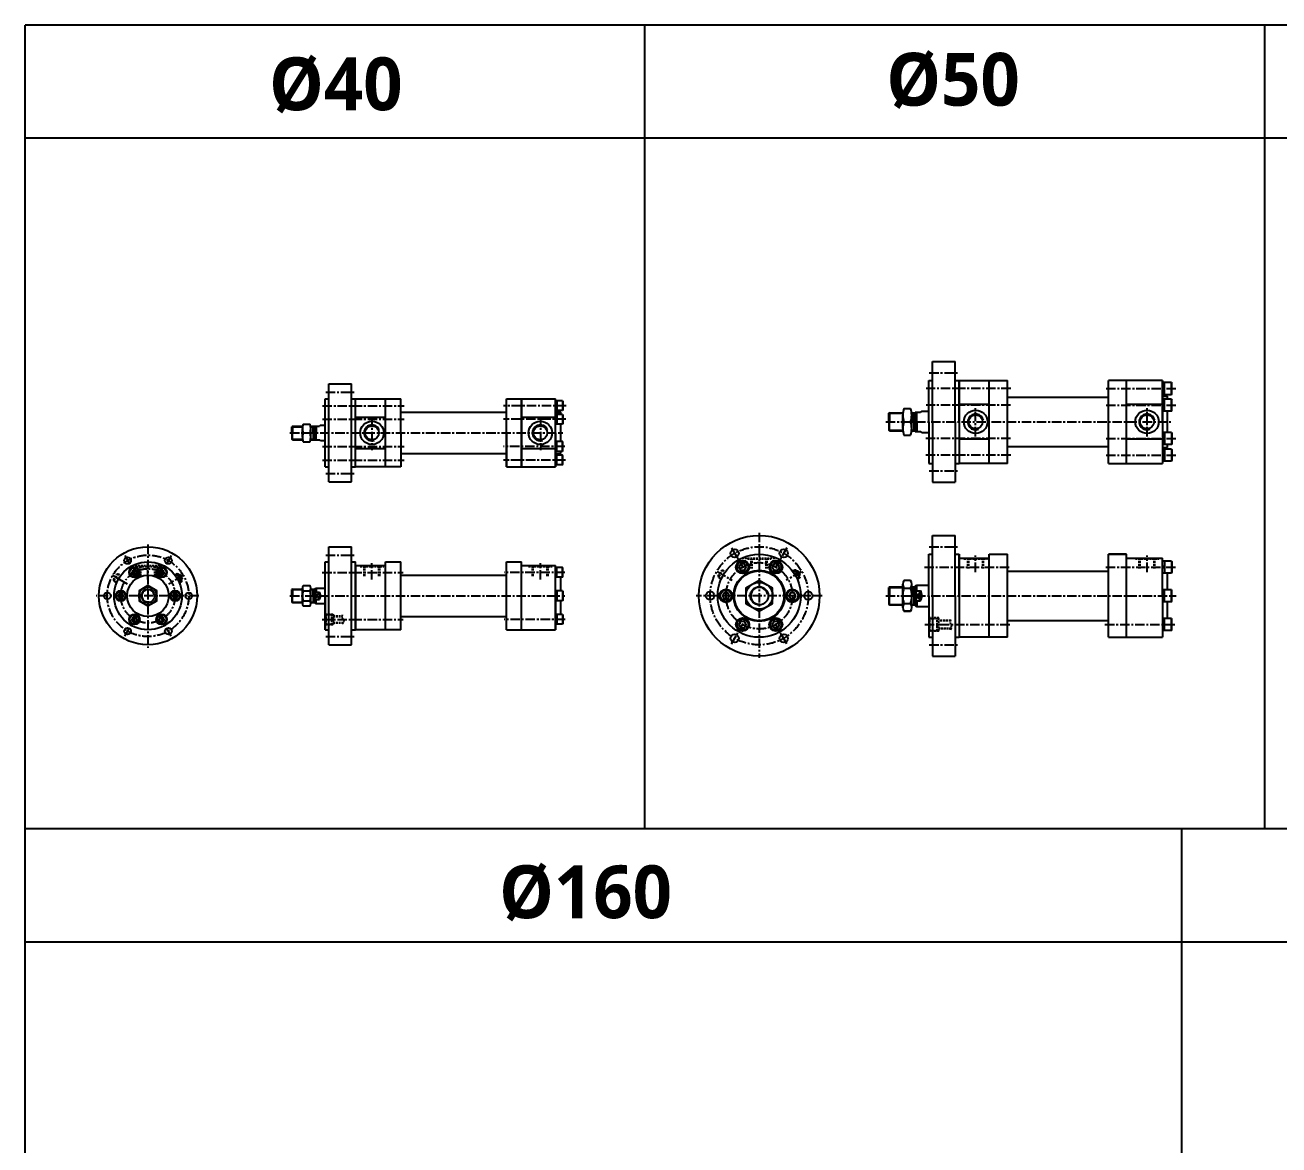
# Model space of a CAD drawing. Extents: x 0 to 8675, y 0 to 2968.
# Drawn here: x 0 to 1661, y 1484 to 2968 of the extents above; entities that cross this region are included whole.
import ezdxf

# ---------------------------------------------------------------- set-up
doc = ezdxf.new("R2010")
doc.units = 0
doc.header["$LTSCALE"] = 5
doc.header["$MEASUREMENT"] = 0
doc.header["$PDMODE"] = 34
doc.linetypes.add('CENTERX2', pattern=[4, 2.5, -0.5, 0.5, -0.5])
doc.linetypes.add('HIDDENX2', pattern=[0.75, 0.5, -0.25])
doc.layers.get('0').update_dxf_attribs({"linetype": 'CONTINUOUS'})
doc.layers.get('Defpoints').update_dxf_attribs({"linetype": 'CONTINUOUS'})
for name, color, linetype in [('CEN', 1, 'CENTERX2'), ('DIM', 3, 'CONTINUOUS'), ('HID', 2, 'HIDDENX2'), ('ML', 3, 'CONTINUOUS'), ('테두리', 7, 'CONTINUOUS')]:
    doc.layers.add(name, color=color, linetype=linetype)
doc.styles.add('문자', font='romans.shx')

# ---------------------------------------------------------------- blocks, each defined once
blk = doc.blocks.new('A$C797528EE')
at = {"layer": 'CEN'}
blk.add_line((15.5, 0), (15.5, 21.8), dxfattribs=at)
at = {"layer": 'HID'}
for p, q in [((0, 17.5), (0, 18.5)), ((0, 17.5), (31, 17.5)), ((5, 4.5), (5, 17.5)), ((6.3, 4.5), (6.3, 17.5)), ((24.8, 4.5), (24.8, 17.5)), ((26, 4.5), (26, 17.5)), ((31, 17.5), (31, 18.5))]:
    blk.add_line(p, q, dxfattribs=at)

msp = doc.modelspace()

# ---------------------------------------------------------------- linework, layer by layer
for p, q in [((6960.8, 2967.8), (0, 2967.8)), ((0, 1902.7), (0, 2967.8)), ((821, 1902.7), (821, 2967.8)), ((1642, 1902.7), (1642, 2967.8)), ((6960.8, 2817.8), (0, 2817.8)), ((8674.5, 1902.7), (0, 1902.7)), ((0, 0), (0, 1902.7)), ((1532.4, 0), (1532.4, 1902.7)), ((8674.5, 1752.7), (0, 1752.7))]:
    msp.add_line(p, q)
at = {"layer": 'CEN'}
for p, q in [((1197.7, 2507), (1236.4, 2507)), ((398.3, 2481.4), (437, 2481.4)), ((1305.5, 2486), (1193.7, 2486)), ((1431.8, 2486), (1525, 2486)), ((393.9, 2463.4), (502, 2463.4)), ((716.9, 2463.4), (633.5, 2463.4)), ((1305.3, 2464), (1193.7, 2464)), ((1259.1, 2422.8), (1259.1, 2461)), ((1431.9, 2464), (1525, 2464)), ((1486.1, 2422.8), (1486.1, 2461)), ((393.9, 2445.4), (502, 2445.4)), ((459.5, 2448.9), (459.5, 2404.6)), ((716.2, 2445.4), (633.5, 2445.4)), ((682.5, 2448.9), (682.5, 2404.6)), ((1140.2, 2442), (1518.2, 2442)), ((350.9, 2427.4), (712.2, 2427.4)), ((393.9, 2409.4), (502, 2409.4)), ((714.8, 2409.4), (633.5, 2409.4)), ((1305.3, 2420), (1193.1, 2420)), ((1431.9, 2420), (1525, 2420)), ((1305.5, 2398), (1193.1, 2398)), ((1431.8, 2398), (1525, 2398)), ((393.9, 2391.4), (502, 2391.4)), ((716, 2391.4), (633.5, 2391.4)), ((1197.7, 2377), (1236.4, 2377)), ((398.3, 2373.4), (437, 2373.4)), ((972.4, 2295), (972.4, 2129.1)), ((162.8, 2279.3), (162.8, 2142.6)), ((1197.7, 2276.5), (1236.4, 2276.5)), ((132, 2264.7), (139.5, 2251.7)), ((193.5, 2264.7), (186, 2251.7)), ((398.3, 2265.5), (437, 2265.5)), ((935.6, 2275.1), (944.1, 2260.4)), ((944.9, 2259.1), (955.9, 2240)), ((999.9, 2259.1), (988.9, 2240)), ((1009.1, 2275.1), (1000.6, 2260.4)), ((149.5, 2234.6), (140.1, 2250.7)), ((162.8, 2233), (162.8, 2254.8)), ((176.1, 2234.6), (185.5, 2250.7)), ((393.7, 2242.6), (500.7, 2242.6)), ((459.5, 2233), (459.5, 2254.8)), ((715.1, 2242.6), (634.4, 2242.6)), ((682.5, 2233), (682.5, 2254.8)), ((1191.2, 2249.6), (1304.8, 2249.6)), ((1431.5, 2249.6), (1524.5, 2249.6)), ((135.8, 2227), (116, 2238.5)), ((230.1, 2211.5), (94.3, 2211.5)), ((350.9, 2211.5), (715, 2211.5)), ((1055.9, 2211.5), (888.9, 2211.5)), ((1140.2, 2211.5), (1524.5, 2211.5)), ((149.5, 2188.4), (140.1, 2172.2)), ((176.1, 2188.4), (185.5, 2172.2)), ((393.7, 2180.3), (501, 2180.3)), ((715.4, 2180.3), (634.4, 2180.3)), ((944.9, 2163.8), (955.9, 2182.9)), ((999.9, 2163.8), (988.9, 2182.9)), ((132, 2158.2), (139.5, 2171.2)), ((193.5, 2158.2), (186, 2171.2)), ((935.6, 2147.8), (944.1, 2162.5)), ((1009.1, 2147.8), (1000.6, 2162.5)), ((1191.7, 2173.4), (1304.8, 2173.4)), ((1430.3, 2173.4), (1524.2, 2173.4)), ((398.3, 2157.5), (437, 2157.5)), ((1197.7, 2146.5), (1236.4, 2146.5))]:
    msp.add_line(p, q, dxfattribs=at)
at = {"layer": 'CEN', "color": 1}
for p, q in [((916.7, 2243.6), (936.7, 2232.1)), ((1028, 2243.6), (1008, 2232.1)), ((209.8, 2238.6), (189.8, 2227.1))]:
    msp.add_line(p, q, dxfattribs=at)
msp.add_circle((972.4, 2211.5), 65, dxfattribs=at)
at = {"layer": 'CEN'}
for centre, radius in [((162.8, 2211.5), 54), ((162.8, 2211.5), 36), ((972.4, 2211.5), 44)]:
    msp.add_circle(centre, radius, dxfattribs=at)
at = {"layer": 'Defpoints', "color": 0, "linetype": 'ByBlock'}
for p in [(432.5, 2276.5), (1197.1, 2266.5), (183.4, 2251.5), (437.5, 2256.5), (1179.1, 2198.6), (397.5, 2166.5), (1197.1, 2156.5)]:
    msp.add_point(p, dxfattribs=at)
at = {"layer": 'DIM'}
for p, q in [((1177.1, 2430.8), (1178.3, 2430)), ((1182.6, 2211.5), (1179.1, 2218.2)), ((1182.6, 2211.5), (1179.1, 2204.8)), ((1186.2, 2218.2), (1182.6, 2211.5)), ((1186.2, 2204.8), (1182.6, 2211.5))]:
    msp.add_line(p, q, dxfattribs=at)
at = {"layer": 'HID'}
for p, q in [((949.5, 2261.5), (995.3, 2261.5)), ((956.9, 2260.5), (956.9, 2261.5)), ((956.9, 2260.5), (987.9, 2260.5)), ((961.9, 2247.5), (961.9, 2260.5)), ((963.1, 2247.5), (963.1, 2260.5)), ((981.6, 2247.5), (981.6, 2260.5)), ((982.9, 2247.5), (982.9, 2260.5)), ((987.9, 2260.5), (987.9, 2261.5)), ((142.2, 2251.5), (183.4, 2251.5)), ((147.3, 2250.5), (147.3, 2251.5)), ((147.3, 2250.5), (178.3, 2250.5)), ((152.3, 2237.5), (152.3, 2250.5)), ((153.5, 2237.5), (153.5, 2250.5)), ((172, 2237.5), (172, 2250.5)), ((173.3, 2237.5), (173.3, 2250.5)), ((178.3, 2250.5), (178.3, 2251.5)), ((444, 2250.5), (444, 2251.5)), ((444, 2250.5), (475, 2250.5)), ((449, 2237.5), (449, 2250.5)), ((450.2, 2237.5), (450.2, 2250.5)), ((468.7, 2237.5), (468.7, 2250.5)), ((470, 2237.5), (470, 2250.5)), ((475, 2250.5), (475, 2251.5)), ((667, 2250.5), (667, 2251.5)), ((667, 2250.5), (698, 2250.5)), ((672, 2237.5), (672, 2250.5)), ((673.2, 2237.5), (673.2, 2250.5)), ((691.7, 2237.5), (691.7, 2250.5)), ((693, 2237.5), (693, 2250.5)), ((698, 2250.5), (698, 2251.5)), ((918.2, 2237.6), (922.7, 2245.4)), ((924, 2245.7), (918.5, 2236.2)), ((922.7, 2245.4), (924, 2245.7)), ((924, 2245.7), (927.8, 2243.6)), ((1019.6, 2245.7), (1016.7, 2244)), ((1019.8, 2245.6), (1017.1, 2244.1)), ((1022.9, 2242), (1017.1, 2244.1)), ((1020.3, 2245.5), (1019.2, 2240.4)), ((1021, 2245.3), (1019.6, 2245.7)), ((1026, 2236.6), (1021, 2245.3)), ((1023.3, 2244.3), (1022, 2243.6)), ((1024, 2244.1), (1022.2, 2243.1)), ((1026.3, 2239.1), (1023.3, 2244.3)), ((1024, 2244.1), (1023.3, 2244.3)), ((1026.5, 2239.8), (1024, 2244.1)), ((117.2, 2232.6), (121.7, 2240.4)), ((117.2, 2232.6), (117.6, 2231.2)), ((123.1, 2240.7), (117.6, 2231.2)), ((117.6, 2231.2), (121.4, 2229)), ((121.7, 2240.4), (123.1, 2240.7)), ((123.1, 2240.7), (126.9, 2238.6)), ((201.4, 2240.7), (198.4, 2239)), ((201.5, 2240.6), (198.8, 2239.1)), ((204.6, 2237), (198.8, 2239.1)), ((202.1, 2240.5), (200.9, 2235.4)), ((204.6, 2237), (201.2, 2235)), ((202.7, 2240.3), (201.4, 2240.7)), ((205.8, 2234.9), (202.3, 2232.9)), ((207.5, 2231), (202.6, 2232.5)), ((207.7, 2231.6), (202.7, 2240.3)), ((205, 2239.3), (203.7, 2238.6)), ((205.7, 2239.1), (204, 2238.1)), ((207.4, 2230.4), (204.4, 2228.7)), ((207.4, 2230.3), (204.4, 2228.6)), ((205.8, 2234.9), (204.7, 2228.9)), ((208, 2234.1), (205, 2239.3)), ((205.7, 2239.1), (205, 2239.3)), ((208.2, 2234.8), (205.7, 2239.1)), ((208.2, 2234.8), (206.5, 2233.8)), ((208, 2234.1), (206.7, 2233.4)), ((207.7, 2231.6), (207.4, 2230.3)), ((208.2, 2234.8), (208, 2234.1)), ((918.2, 2237.6), (918.5, 2236.2)), ((918.5, 2236.2), (922.3, 2234)), ((1022.9, 2242), (1019.4, 2240)), ((1024.1, 2239.9), (1020.6, 2237.9)), ((1025.8, 2236), (1020.8, 2237.5)), ((1025.6, 2235.4), (1022.6, 2233.7)), ((1025.6, 2235.3), (1022.7, 2233.6)), ((1024.1, 2239.9), (1022.9, 2233.9)), ((1026.5, 2239.8), (1024.7, 2238.8)), ((1026.3, 2239.1), (1025, 2238.4)), ((1026, 2236.6), (1025.6, 2235.3)), ((1026.5, 2239.8), (1026.3, 2239.1)), ((397.5, 2187.3), (408, 2187.3)), ((398.5, 2186.8), (398, 2186.3)), ((398, 2186.3), (398, 2174.3)), ((398.5, 2186.8), (408, 2186.8)), ((398.5, 2186.8), (398.5, 2173.8)), ((406, 2186.8), (406, 2173.8)), ((408, 2182.1), (406, 2180)), ((408, 2180.3), (406, 2178.1)), ((408, 2187.3), (408, 2173.3)), ((408, 2184.8), (420.2, 2184.8)), ((408, 2184.3), (420.1, 2184.3)), ((408, 2176.3), (422, 2176.3)), ((408, 2175.8), (421.6, 2175.8)), ((1210.4, 2182.1), (1197.1, 2182.1)), ((1198.5, 2181.4), (1197.9, 2180.8)), ((1197.9, 2166), (1197.9, 2180.8)), ((1198.5, 2165.4), (1198.5, 2181.4)), ((1198.5, 2181.4), (1210.4, 2181.4)), ((1207.9, 2165.4), (1207.9, 2181.4)), ((1210.4, 2164.6), (1210.4, 2182.1)), ((1226.1, 2178.9), (1210.4, 2178.9)), ((1226, 2178.4), (1210.4, 2178.4)), ((397.5, 2173.3), (408, 2173.3)), ((398, 2174.3), (398.5, 2173.8)), ((398.5, 2173.8), (408, 2173.8)), ((1210.4, 2164.6), (1197.1, 2164.6)), ((1198.5, 2165.4), (1197.9, 2166)), ((1198.5, 2165.4), (1210.4, 2165.4)), ((1210.4, 2172.9), (1207.9, 2175.1)), ((1210.4, 2171.7), (1207.9, 2173.9)), ((1226.9, 2168.4), (1210.4, 2168.4)), ((1226.7, 2167.9), (1210.4, 2167.9))]:
    msp.add_line(p, q, dxfattribs=at)
for points in [[(420.4, 2174.3), (422.7, 2178.8), (420.2, 2182.7), (420.7, 2186.7)], [(1226.2, 2166.4), (1227.2, 2170.9), (1225.8, 2175.7), (1226.6, 2180.5)]]:
    msp.add_spline(points, degree=3, dxfattribs=at)
at = {"layer": 'ML'}
for p, q in [((1202.1, 2522), (1232.1, 2522)), ((1202.1, 2442), (1202.1, 2522)), ((1232.1, 2442), (1232.1, 2522)), ((402.5, 2492.4), (432.5, 2492.4)), ((402.5, 2362.4), (402.5, 2492.4)), ((432.5, 2362.4), (432.5, 2492.4)), ((1197.1, 2497), (1202.1, 2497)), ((1197.1, 2442), (1197.1, 2497)), ((1232.1, 2497), (1237.1, 2497)), ((1237.1, 2497), (1237.1, 2387)), ((1237.1, 2497), (1301.1, 2497)), ((1237.1, 2442), (1237.1, 2497)), ((1237.1, 2442), (1237.1, 2492)), ((1277.1, 2387), (1277.1, 2497)), ((1301.1, 2387), (1301.1, 2497)), ((1301.1, 2387), (1301.1, 2497)), ((1435.1, 2387), (1435.1, 2497)), ((1506.6, 2497), (1435.1, 2497)), ((1435.1, 2387), (1435.1, 2497)), ((1435.1, 2387), (1435.1, 2497)), ((1459.1, 2387), (1459.1, 2497)), ((1459.1, 2387), (1459.1, 2497)), ((1506.6, 2442), (1506.6, 2497)), ((1506.6, 2442), (1506.6, 2497)), ((1506.6, 2497), (1506.6, 2387)), ((1518.5, 2494), (1506.6, 2494)), ((1506.6, 2442), (1506.6, 2492)), ((1506.6, 2442), (1506.6, 2492)), ((1509.1, 2478), (1509.1, 2494)), ((1518.5, 2478), (1518.5, 2494)), ((1518.5, 2494), (1519.1, 2493.4)), ((1519.1, 2478.6), (1519.1, 2493.4)), ((1518.5, 2478), (1506.6, 2478)), ((1506.6, 2476), (1513.1, 2476)), ((1513.1, 2472), (1513.1, 2476)), ((1518.5, 2478), (1519.1, 2478.6)), ((397.5, 2382.4), (397.5, 2472.4)), ((397.5, 2472.4), (402.5, 2472.4)), ((432.5, 2472.4), (437.5, 2472.4)), ((437.5, 2427.4), (437.5, 2472.4)), ((437.5, 2472.4), (497.5, 2472.4)), ((437.5, 2382.4), (437.5, 2472.4)), ((437.5, 2427.4), (437.5, 2467.4)), ((477.5, 2382.4), (477.5, 2472.4)), ((497.5, 2427.4), (497.5, 2472.4)), ((637.5, 2382.4), (637.5, 2472.4)), ((637.5, 2472.4), (702.5, 2472.4)), ((637.5, 2427.4), (637.5, 2472.4)), ((637.5, 2427.4), (637.5, 2472.4)), ((657.5, 2382.4), (657.5, 2472.4)), ((657.5, 2472.4), (657.5, 2382.4)), ((657.5, 2382.4), (657.5, 2472.4)), ((702.5, 2382.4), (702.5, 2472.4)), ((702.5, 2382.4), (702.5, 2472.4)), ((702.5, 2427.4), (702.5, 2472.4)), ((712, 2469.9), (702.5, 2469.9)), ((702.5, 2427.4), (702.5, 2467.4)), ((702.5, 2427.4), (702.5, 2467.4)), ((704.5, 2469.9), (704.5, 2456.9)), ((712, 2469.9), (712, 2456.9)), ((712, 2469.9), (712.5, 2469.4)), ((712.5, 2469.4), (712.5, 2457.4)), ((1164.1, 2459.8), (1172.9, 2459.8)), ((1277.1, 2465), (1237.1, 2465)), ((1301.1, 2474.5), (1435.1, 2474.5)), ((1506.6, 2465), (1459.1, 2465)), ((1518.5, 2472), (1506.6, 2472)), ((1509.1, 2456), (1509.1, 2472)), ((1518.5, 2456), (1518.5, 2472)), ((1518.5, 2472), (1519.1, 2471.4)), ((1519.1, 2456.6), (1519.1, 2471.4)), ((437.5, 2448), (477.5, 2448)), ((497.5, 2454.9), (637.5, 2454.9)), ((657.5, 2448), (702.5, 2448)), ((712, 2456.9), (702.5, 2456.9)), ((702.5, 2454.9), (709.5, 2454.9)), ((702.5, 2454.9), (709.5, 2454.9)), ((712, 2451.9), (702.5, 2451.9)), ((704.5, 2451.9), (704.5, 2438.9)), ((709.5, 2451.9), (709.5, 2454.9)), ((712.5, 2457.4), (712, 2456.9)), ((712, 2451.9), (712, 2438.9)), ((712, 2451.9), (712.5, 2451.4)), ((712.5, 2451.4), (712.5, 2439.4)), ((1144.9, 2454), (1144.1, 2453.3)), ((1144.1, 2442), (1144.1, 2453.3)), ((1144.1, 2442), (1144.1, 2430.8)), ((1144.9, 2454), (1162.7, 2454)), ((1144.9, 2454), (1144.9, 2442)), ((1144.9, 2430), (1144.9, 2442)), ((1162.5, 2433.2), (1162.5, 2450.9)), ((1164.1, 2442), (1172.9, 2442)), ((1164.1, 2442), (1172.9, 2442)), ((1174.3, 2454), (1179.1, 2454)), ((1174.5, 2433.2), (1174.5, 2450.9)), ((1174.5, 2433.2), (1174.5, 2450.9)), ((1177.1, 2442), (1177.1, 2454)), ((1177.1, 2442), (1177.1, 2430)), ((1179.1, 2442), (1179.1, 2454.9)), ((1179.1, 2454.9), (1186.2, 2454.9)), ((1179.1, 2442), (1179.1, 2429.2)), ((1181.1, 2442), (1181.1, 2454.9)), ((1181.1, 2442), (1181.1, 2429.2)), ((1187.9, 2456), (1186.2, 2454.9)), ((1187.9, 2456), (1197.1, 2456)), ((1197.1, 2442), (1197.1, 2387)), ((1202.1, 2442), (1202.1, 2362)), ((1232.1, 2442), (1232.1, 2362)), ((1237.1, 2442), (1237.1, 2387)), ((1237.1, 2442), (1237.1, 2387)), ((1237.1, 2442), (1237.1, 2392)), ((1237.1, 2442), (1237.1, 2387)), ((1518.5, 2456), (1506.6, 2456)), ((1506.6, 2442), (1506.6, 2387)), ((1506.6, 2442), (1506.6, 2387)), ((1506.6, 2442), (1506.6, 2387)), ((1513.1, 2428), (1513.1, 2456)), ((1518.5, 2456), (1519.1, 2456.6)), ((354.2, 2436.4), (353.5, 2435.6)), ((353.5, 2427.4), (353.5, 2435.6)), ((353.5, 2427.4), (353.5, 2419.1)), ((354.2, 2436.4), (354.2, 2427.4)), ((354.2, 2436.4), (367.7, 2436.4)), ((354.2, 2418.4), (354.2, 2427.4)), ((367.4, 2421.5), (367.4, 2433.2)), ((368.4, 2439.1), (377.4, 2439.1)), ((368.4, 2427.4), (377.4, 2427.4)), ((378.1, 2436.4), (383.5, 2436.4)), ((378.4, 2421.5), (378.4, 2433.2)), ((378.4, 2421.5), (378.4, 2433.2)), ((381.5, 2427.4), (381.5, 2436.4)), ((381.5, 2427.4), (381.5, 2418.4)), ((383.5, 2427.4), (383.5, 2436.4)), ((383.5, 2436.4), (389.8, 2436.4)), ((383.5, 2427.4), (383.5, 2418.4)), ((385.5, 2436.4), (385.5, 2427.4)), ((385.5, 2418.4), (385.5, 2427.4)), ((391.4, 2437.4), (389.8, 2436.4)), ((391.4, 2437.4), (397.5, 2437.4)), ((497.5, 2427.4), (497.5, 2382.4)), ((637.5, 2427.4), (637.5, 2382.4)), ((712, 2438.9), (702.5, 2438.9)), ((702.5, 2427.4), (702.5, 2382.4)), ((702.5, 2427.4), (702.5, 2382.4)), ((702.5, 2427.4), (702.5, 2382.4)), ((709.5, 2415.9), (709.5, 2438.9)), ((712.5, 2439.4), (712, 2438.9)), ((1144.9, 2430), (1144.1, 2430.8)), ((1144.9, 2430), (1162.7, 2430)), ((1174.3, 2430), (1179.1, 2430)), ((1179.1, 2429.2), (1186.2, 2429.2)), ((1187.9, 2428), (1186.2, 2429.2)), ((1187.9, 2428), (1197.1, 2428)), ((1506.6, 2428), (1506.6, 2387)), ((1518.5, 2428), (1506.6, 2428)), ((1509.1, 2428), (1509.1, 2412)), ((1518.5, 2428), (1518.5, 2412)), ((1518.5, 2428), (1519.1, 2427.4)), ((1519.1, 2427.4), (1519.1, 2412.6)), ((354.2, 2418.4), (353.5, 2419.1)), ((354.2, 2418.4), (367.7, 2418.4)), ((368.4, 2415.7), (377.4, 2415.7)), ((378.1, 2418.4), (383.5, 2418.4)), ((383.5, 2418.4), (389.8, 2418.4)), ((391.4, 2417.4), (389.8, 2418.4)), ((391.4, 2417.4), (397.5, 2417.4)), ((712, 2415.9), (702.5, 2415.9)), ((704.5, 2402.9), (704.5, 2415.9)), ((712, 2402.9), (712, 2415.9)), ((712.5, 2415.4), (712, 2415.9)), ((712.5, 2403.4), (712.5, 2415.4)), ((1164.1, 2424.3), (1172.9, 2424.3)), ((1277.1, 2419.1), (1237.1, 2419.1)), ((1301.1, 2409.5), (1435.1, 2409.5)), ((1506.6, 2419.1), (1459.1, 2419.1)), ((1518.5, 2412), (1506.6, 2412)), ((1513.1, 2408), (1513.1, 2412)), ((1518.5, 2412), (1519.1, 2412.6)), ((437.5, 2406.8), (477.5, 2406.8)), ((497.5, 2399.9), (637.5, 2399.9)), ((657.5, 2406.8), (702.5, 2406.8)), ((712, 2402.9), (702.5, 2402.9)), ((702.5, 2399.9), (709.5, 2399.9)), ((702.5, 2399.9), (709.5, 2399.9)), ((712, 2397.9), (702.5, 2397.9)), ((704.5, 2384.9), (704.5, 2397.9)), ((709.5, 2399.9), (709.5, 2402.9)), ((709.5, 2402.7), (709.5, 2402.9)), ((712, 2402.9), (712.5, 2403.4)), ((712, 2384.9), (712, 2397.9)), ((712.5, 2397.4), (712, 2397.9)), ((712.5, 2385.4), (712.5, 2397.4)), ((1506.6, 2408), (1513.1, 2408)), ((1518.5, 2406), (1506.6, 2406)), ((1509.1, 2406), (1509.1, 2390)), ((1518.5, 2406), (1518.5, 2390)), ((1518.5, 2406), (1519.1, 2405.4)), ((1519.1, 2405.4), (1519.1, 2390.6)), ((397.5, 2382.4), (402.5, 2382.4)), ((432.5, 2382.4), (437.5, 2382.4)), ((497.5, 2382.4), (437.5, 2382.4)), ((637.5, 2382.4), (702.5, 2382.4)), ((712, 2384.9), (702.5, 2384.9)), ((712, 2384.9), (712.5, 2385.4)), ((1197.1, 2387), (1202.1, 2387)), ((1232.1, 2387), (1237.1, 2387)), ((1301.1, 2387), (1237.1, 2387)), ((1435.1, 2387), (1506.6, 2387)), ((1518.5, 2390), (1506.6, 2390)), ((1518.5, 2390), (1519.1, 2390.6)), ((402.5, 2362.4), (432.5, 2362.4)), ((1202.1, 2362), (1232.1, 2362)), ((402.5, 2276.5), (432.5, 2276.5)), ((402.5, 2146.5), (402.5, 2276.5)), ((432.5, 2146.5), (432.5, 2276.5)), ((1202.1, 2211.5), (1202.1, 2291.5)), ((1202.1, 2291.5), (1232.1, 2291.5)), ((1232.1, 2211.5), (1232.1, 2291.5)), ((1197.1, 2211.5), (1197.1, 2266.5)), ((1197.1, 2266.5), (1202.1, 2266.5)), ((1232.1, 2266.5), (1237.1, 2266.5)), ((1237.1, 2211.5), (1237.1, 2266.5)), ((1237.1, 2266.5), (1237.1, 2156.5)), ((1237.1, 2261.5), (1277.1, 2261.5)), ((1237.1, 2211.5), (1237.1, 2261.5)), ((1243.6, 2261.5), (1274.6, 2261.5)), ((1277.1, 2266.5), (1301.1, 2266.5)), ((1277.1, 2156.5), (1277.1, 2266.5)), ((1301.1, 2156.5), (1301.1, 2266.5)), ((1301.1, 2156.5), (1301.1, 2266.5)), ((1435.1, 2156.5), (1435.1, 2266.5)), ((1459.1, 2266.5), (1435.1, 2266.5)), ((1435.1, 2156.5), (1435.1, 2266.5)), ((1435.1, 2266.5), (1459.1, 2266.5)), ((1459.1, 2156.5), (1459.1, 2266.5)), ((1459.1, 2261.5), (1506.6, 2261.5)), ((1470.6, 2261.5), (1501.6, 2261.5)), ((1506.6, 2211.5), (1506.6, 2261.5)), ((1506.6, 2211.5), (1506.6, 2261.5)), ((1506.6, 2211.5), (1506.6, 2261.5)), ((1506.6, 2211.5), (1506.6, 2261.5)), ((397.5, 2166.5), (397.5, 2256.5)), ((397.5, 2256.5), (402.5, 2256.5)), ((432.5, 2256.5), (437.5, 2256.5)), ((437.5, 2166.5), (437.5, 2256.5)), ((437.5, 2211.5), (437.5, 2256.5)), ((437.5, 2251.5), (477.5, 2251.5)), ((437.5, 2251.5), (437.5, 2166.5)), ((437.5, 2211.5), (437.5, 2251.5)), ((477.5, 2166.5), (477.5, 2256.5)), ((477.5, 2256.5), (497.5, 2256.5)), ((497.5, 2166.5), (497.5, 2256.5)), ((637.5, 2256.5), (657.5, 2256.5)), ((637.5, 2166.5), (637.5, 2256.5)), ((657.5, 2166.5), (657.5, 2256.5)), ((657.5, 2251.5), (702.5, 2251.5)), ((702.5, 2166.5), (702.5, 2251.5)), ((702.5, 2211.5), (702.5, 2251.5)), ((702.5, 2211.5), (702.5, 2251.5)), ((712, 2249.1), (702.5, 2249.1)), ((702.5, 2242.7), (704.5, 2244.8)), ((702.5, 2240.8), (704.5, 2242.9)), ((704.5, 2236.1), (704.5, 2249.1)), ((712, 2236.1), (712, 2249.1)), ((712.5, 2248.6), (712, 2249.1)), ((712.5, 2236.6), (712.5, 2248.6)), ((1301.1, 2244), (1435.1, 2244)), ((1518.5, 2257.6), (1506.6, 2257.6)), ((1506.6, 2251.2), (1509.1, 2249)), ((1506.6, 2250), (1509.1, 2247.8)), ((1509.1, 2257.6), (1509.1, 2241.6)), ((1518.5, 2257.6), (1518.5, 2241.6)), ((1518.5, 2257.6), (1519.1, 2257)), ((1518.5, 2241.6), (1519.1, 2242.2)), ((1519.1, 2257), (1519.1, 2242.2)), ((497.4, 2239), (637.4, 2239)), ((712, 2236.1), (702.5, 2236.1)), ((709.5, 2218), (709.5, 2236.1)), ((712, 2236.1), (712.5, 2236.6)), ((1162.5, 2196.1), (1162.5, 2226.8)), ((1172.9, 2232), (1164.1, 2232)), ((1174.5, 2196.1), (1174.5, 2226.8)), ((1179.1, 2224.3), (1181.1, 2225.5)), ((1181.1, 2225.5), (1197.1, 2225.5)), ((1181.1, 2218.2), (1181.1, 2225.5)), ((1518.5, 2241.6), (1506.6, 2241.6)), ((1513.1, 2219.5), (1513.1, 2241.6)), ((354.2, 2220.5), (353.5, 2219.7)), ((353.5, 2211.5), (353.5, 2219.7)), ((353.5, 2211.5), (353.5, 2203.2)), ((354.2, 2220.5), (367.4, 2220.5)), ((354.2, 2220.5), (354.2, 2211.5)), ((354.2, 2202.5), (354.2, 2211.5)), ((367.4, 2201.3), (367.4, 2221.6)), ((368.4, 2225), (377.4, 2225)), ((368.4, 2218.2), (377.4, 2218.2)), ((378.4, 2201.3), (378.4, 2221.6)), ((378.4, 2201.3), (378.4, 2221.6)), ((378.4, 2220.5), (383.5, 2220.5)), ((381.5, 2211.5), (381.5, 2220.5)), ((381.5, 2211.5), (381.5, 2202.5)), ((383.5, 2220.5), (385.5, 2221.5)), ((383.5, 2211.5), (383.5, 2220.5)), ((383.5, 2216.4), (389.8, 2216.4)), ((383.5, 2211.5), (383.5, 2202.5)), ((385.5, 2221.5), (397.5, 2221.5)), ((385.5, 2221.5), (385.5, 2216.4)), ((389.8, 2216.4), (389.8, 2211.5)), ((389.8, 2206.5), (389.8, 2211.5)), ((397.5, 2211.5), (397.5, 2166.5)), ((712, 2218), (702.5, 2218)), ((702.5, 2213.3), (704.5, 2211.2)), ((702.5, 2211.5), (702.5, 2166.5)), ((702.5, 2211.5), (702.5, 2166.5)), ((702.5, 2211.4), (704.5, 2209.3)), ((704.5, 2218), (704.5, 2205)), ((712, 2218), (712, 2205)), ((712, 2218), (712.5, 2217.5)), ((712.5, 2217.5), (712.5, 2205.5)), ((1144.9, 2223.5), (1144.1, 2222.7)), ((1144.1, 2211.5), (1144.1, 2222.7)), ((1144.1, 2211.5), (1144.1, 2200.2)), ((1144.9, 2223.5), (1162.5, 2223.5)), ((1144.9, 2223.5), (1144.9, 2211.5)), ((1144.9, 2199.5), (1144.9, 2211.5)), ((1164.1, 2221.7), (1172.9, 2221.7)), ((1174.5, 2223.5), (1179.1, 2223.5)), ((1177.1, 2211.5), (1177.1, 2223.5)), ((1177.1, 2211.5), (1177.1, 2199.5)), ((1179.1, 2211.5), (1179.1, 2224.3)), ((1179.1, 2218.2), (1186.2, 2218.2)), ((1179.1, 2211.5), (1179.1, 2198.6)), ((1186.2, 2218.2), (1186.2, 2211.5)), ((1186.2, 2204.8), (1186.2, 2211.5)), ((1197.1, 2211.5), (1197.1, 2156.5)), ((1202.1, 2211.5), (1202.1, 2131.5)), ((1232.1, 2211.5), (1232.1, 2131.5)), ((1237.1, 2211.5), (1237.1, 2156.5)), ((1237.1, 2211.5), (1237.1, 2156.5)), ((1237.1, 2211.5), (1237.1, 2161.5)), ((1237.1, 2211.5), (1237.1, 2156.5)), ((1237.1, 2211.5), (1237.1, 2156.5)), ((1518.5, 2219.5), (1506.6, 2219.5)), ((1506.6, 2211), (1509.1, 2213.2)), ((1506.6, 2209.8), (1509.1, 2212)), ((1506.6, 2211.5), (1506.6, 2156.5)), ((1506.6, 2211.5), (1506.6, 2156.5)), ((1506.6, 2211.5), (1506.6, 2156.5)), ((1509.1, 2203.5), (1509.1, 2219.5)), ((1518.5, 2203.5), (1518.5, 2219.5)), ((1518.5, 2219.5), (1519.1, 2218.9)), ((1519.1, 2204.1), (1519.1, 2218.9)), ((354.2, 2202.5), (353.5, 2203.2)), ((354.2, 2202.5), (367.4, 2202.5)), ((368.4, 2204.7), (377.4, 2204.7)), ((368.4, 2198), (377.4, 2198)), ((378.4, 2202.5), (383.5, 2202.5)), ((383.5, 2206.5), (389.8, 2206.5)), ((383.5, 2202.5), (385.5, 2201.5)), ((385.5, 2201.5), (385.5, 2206.5)), ((385.5, 2201.5), (397.5, 2201.5)), ((712, 2205), (702.5, 2205)), ((709.5, 2186.8), (709.5, 2205)), ((712.5, 2205.5), (712, 2205)), ((1144.9, 2199.5), (1144.1, 2200.2)), ((1144.9, 2199.5), (1162.5, 2199.5)), ((1164.1, 2201.2), (1172.9, 2201.2)), ((1174.5, 2199.5), (1179.1, 2199.5)), ((1179.1, 2204.8), (1186.2, 2204.8)), ((1179.1, 2198.6), (1181.1, 2197.5)), ((1181.1, 2204.8), (1181.1, 2197.5)), ((1181.1, 2197.5), (1197.1, 2197.5)), ((1518.5, 2203.5), (1506.6, 2203.5)), ((1513.1, 2181.4), (1513.1, 2203.5)), ((1518.5, 2203.5), (1519.1, 2204.1)), ((497.8, 2184), (637.8, 2184)), ((712, 2186.8), (702.5, 2186.8)), ((702.5, 2182.1), (704.5, 2180)), ((702.5, 2180.3), (704.5, 2178.1)), ((704.5, 2186.8), (704.5, 2173.8)), ((712, 2186.8), (712, 2173.8)), ((712, 2186.8), (712.5, 2186.3)), ((712.5, 2186.3), (712.5, 2174.3)), ((1164.1, 2191), (1172.9, 2191)), ((1172.9, 2191), (1164.1, 2191)), ((1301.1, 2179), (1435.1, 2179)), ((1518.5, 2181.4), (1506.6, 2181.4)), ((1509.1, 2165.4), (1509.1, 2181.4)), ((1518.5, 2165.4), (1518.5, 2181.4)), ((1518.5, 2181.4), (1519.1, 2180.8)), ((1519.1, 2166), (1519.1, 2180.8)), ((397.5, 2166.5), (402.5, 2166.5)), ((432.5, 2166.5), (437.5, 2166.5)), ((497.5, 2166.5), (437.5, 2166.5)), ((637.5, 2166.5), (702.5, 2166.5)), ((712, 2173.8), (702.5, 2173.8)), ((712.5, 2174.3), (712, 2173.8)), ((1506.6, 2172.9), (1509.1, 2175.1)), ((1506.6, 2171.7), (1509.1, 2173.9)), ((1518.5, 2165.4), (1506.6, 2165.4)), ((1518.5, 2165.4), (1519.1, 2166)), ((402.5, 2146.5), (432.5, 2146.5)), ((1197.1, 2156.5), (1202.1, 2156.5)), ((1232.1, 2156.5), (1237.1, 2156.5)), ((1301.1, 2156.5), (1237.1, 2156.5)), ((1435.1, 2156.5), (1459.1, 2156.5)), ((1435.1, 2156.5), (1506.6, 2156.5)), ((1202.1, 2131.5), (1232.1, 2131.5))]:
    msp.add_line(p, q, dxfattribs=at)
for points in [[(143, 2245.7), (141.3, 2242.6), (143, 2239.6), (146.5, 2239.6), (148.3, 2242.6), (146.5, 2245.7)], [(182.5, 2245.7), (179, 2245.7), (177.3, 2242.6), (179, 2239.6), (182.5, 2239.6), (184.3, 2242.6)], [(948, 2253.7), (945.6, 2249.6), (948, 2245.5), (952.8, 2245.5), (955.1, 2249.6), (952.8, 2253.7)], [(996.8, 2253.7), (992, 2253.7), (989.6, 2249.6), (992, 2245.5), (996.8, 2245.5), (999.1, 2249.6)], [(972.4, 2232), (954.6, 2221.7), (954.6, 2201.2), (972.4, 2191), (990.1, 2201.2), (990.1, 2221.7)], [(123.3, 2211.5), (125, 2208.4), (128.5, 2208.4), (130.3, 2211.5), (128.5, 2214.5), (125, 2214.5)], [(162.8, 2225), (151.1, 2218.2), (151.1, 2204.7), (162.8, 2198), (174.5, 2204.7), (174.5, 2218.2)], [(202.3, 2211.5), (200.5, 2214.5), (197, 2214.5), (195.3, 2211.5), (197, 2208.4), (200.5, 2208.4)], [(923.6, 2211.5), (926, 2207.4), (930.8, 2207.4), (933.1, 2211.5), (930.8, 2215.6), (926, 2215.6)], [(1021.1, 2211.5), (1018.8, 2215.6), (1014, 2215.6), (1011.6, 2211.5), (1014, 2207.4), (1018.8, 2207.4)], [(143, 2177.3), (146.5, 2177.3), (148.3, 2180.3), (146.5, 2183.3), (143, 2183.3), (141.3, 2180.3)], [(182.5, 2177.3), (184.3, 2180.3), (182.5, 2183.3), (179, 2183.3), (177.3, 2180.3), (179, 2177.3)], [(948, 2169.2), (952.8, 2169.2), (955.1, 2173.4), (952.8, 2177.5), (948, 2177.5), (945.6, 2173.4)], [(996.8, 2169.2), (999.1, 2173.4), (996.8, 2177.5), (992, 2177.5), (989.6, 2173.4), (992, 2169.2)]]:
    msp.add_lwpolyline(points, close=True, dxfattribs=at)
for centre, radius in [((459.5, 2427.4), 15.5), ((682.5, 2427.4), 15.5), ((1259.1, 2442), 15.5), ((1259.1, 2442), 9.25), ((1486.1, 2442), 15.5), ((1486.1, 2442), 9.25), ((459.5, 2427.4), 9.25), ((682.5, 2427.4), 9.25), ((162.8, 2211.5), 65), ((972.4, 2211.5), 80), ((135.8, 2258.2), 4.5), ((189.8, 2258.2), 4.5), ((972.4, 2211.5), 55), ((939.9, 2267.8), 5.5), ((1004.9, 2267.8), 5.5), ((162.8, 2211.5), 45), ((144.8, 2242.6), 7), ((144.8, 2242.6), 6.5), ((144.8, 2242.6), 6), ((180.8, 2242.6), 7), ((180.8, 2242.6), 6.5), ((180.8, 2242.6), 6), ((972.4, 2211.5), 34), ((972.4, 2211.5), 33), ((950.4, 2249.6), 8.75), ((950.4, 2249.6), 8), ((950.4, 2249.6), 7.4), ((994.4, 2249.6), 8.75), ((994.4, 2249.6), 8), ((994.4, 2249.6), 7.4), ((162.8, 2211.5), 27.5), ((972.4, 2211.5), 17.8), ((108.8, 2211.5), 4.5), ((126.8, 2211.5), 7), ((126.8, 2211.5), 6.5), ((126.8, 2211.5), 6), ((162.8, 2211.5), 11.7), ((162.8, 2211.5), 9), ((198.8, 2211.5), 7), ((198.8, 2211.5), 6.5), ((198.8, 2211.5), 6), ((216.8, 2211.5), 4.5), ((907.4, 2211.5), 5.5), ((928.4, 2211.5), 8.75), ((928.4, 2211.5), 8), ((928.4, 2211.5), 7.4), ((972.4, 2211.5), 12), ((1016.4, 2211.5), 8.75), ((1016.4, 2211.5), 8), ((1016.4, 2211.5), 7.4), ((1037.4, 2211.5), 5.5), ((144.8, 2180.3), 7), ((144.8, 2180.3), 6.5), ((144.8, 2180.3), 6), ((180.8, 2180.3), 7), ((180.8, 2180.3), 6.5), ((180.8, 2180.3), 6), ((950.4, 2173.4), 8.75), ((950.4, 2173.4), 8), ((950.4, 2173.4), 7.4), ((994.4, 2173.4), 8.75), ((994.4, 2173.4), 8), ((994.4, 2173.4), 7.4), ((135.8, 2164.7), 4.5), ((189.8, 2164.7), 4.5), ((939.9, 2155.2), 5.5), ((1004.9, 2155.2), 5.5)]:
    msp.add_circle(centre, radius, dxfattribs=at)
for centre, radius, start, end in [((1187.9, 2450.9), 25.4, 159.5726, 200.4274), ((1149, 2450.9), 25.4, 339.5726, 20.4274), ((1187.9, 2433.2), 25.4, 159.5726, 200.4274), ((1149, 2433.2), 25.4, 339.5726, 20.4274), ((385, 2433.2), 17.6, 160.5851, 199.4149), ((385, 2421.5), 17.6, 160.5851, 199.4149), ((360.8, 2433.2), 17.6, 340.5851, 19.4149), ((360.8, 2421.5), 17.6, 340.5851, 19.4149), ((1171.5, 2226.8), 9.01, 145.343, 214.657), ((1165.5, 2226.8), 9.01, 325.343, 34.657), ((373.6, 2221.6), 6.2, 146.9913, 213.0087), ((390.7, 2211.5), 23.3, 163.1461, 196.8539), ((372.2, 2221.6), 6.2, 326.9913, 33.0087), ((355.1, 2211.5), 23.3, 343.1461, 16.8539), ((382.9, 2211.5), 8.49, 0, 35.6967), ((382.9, 2211.5), 8.49, 324.3033, 0), ((1196.1, 2211.5), 33.7, 162.266, 197.734), ((1140.8, 2211.5), 33.7, 342.266, 17.734), ((1173.8, 2211.5), 14.1, 0, 28.2971), ((1173.8, 2211.5), 14.1, 331.7029, 0), ((373.6, 2201.3), 6.2, 146.9913, 213.0087), ((372.2, 2201.3), 6.2, 326.9913, 33.0087), ((1171.5, 2196.1), 9.01, 145.343, 214.657), ((1165.5, 2196.1), 9.01, 325.343, 34.657)]:
    msp.add_arc(centre, radius, start, end, dxfattribs=at)
at = {"layer": '테두리'}
for p, q in [((1144.1, 2453.3), (1162.6, 2453.3)), ((1174.4, 2453.3), (1177.1, 2453.3)), ((1177.1, 2453.3), (1178.3, 2454)), ((353.5, 2435.6), (367.6, 2435.6)), ((378.3, 2435.6), (381.5, 2435.6)), ((381.5, 2435.6), (382.7, 2436.4)), ((1144.1, 2430.8), (1162.6, 2430.8)), ((1174.4, 2430.8), (1177.1, 2430.8)), ((1177.1, 2430.8), (1178.3, 2430)), ((353.5, 2419.1), (367.6, 2419.1)), ((378.3, 2419.1), (381.5, 2419.1)), ((381.5, 2419.1), (382.7, 2418.4)), ((381.5, 2419.1), (382.7, 2418.4)), ((353.5, 2219.7), (367.4, 2219.7)), ((378.4, 2219.7), (381.5, 2219.7)), ((381.5, 2219.7), (382.7, 2220.5)), ((386.6, 2211.5), (383.5, 2216.4)), ((386.6, 2211.5), (383.5, 2206.5)), ((389.8, 2216.4), (386.6, 2211.5)), ((389.8, 2206.5), (386.6, 2211.5)), ((1144.1, 2222.7), (1162.5, 2222.7)), ((1174.5, 2222.7), (1177.1, 2222.7)), ((1177.1, 2222.7), (1178.3, 2223.5)), ((353.5, 2203.2), (367.4, 2203.2)), ((378.4, 2203.2), (381.5, 2203.2)), ((381.5, 2203.2), (382.7, 2202.5)), ((1144.1, 2200.2), (1162.5, 2200.2)), ((1174.5, 2200.2), (1177.1, 2200.2)), ((1177.1, 2200.2), (1178.3, 2199.5))]:
    msp.add_line(p, q, dxfattribs=at)
for centre, radius, start, end in [((1259.1, 2442), 10.5, 11.2877, 292.0506), ((1486.1, 2442), 10.5, 11.2877, 292.0506), ((459.5, 2427.4), 10.5, 23.4848, 288.3161), ((682.5, 2427.4), 10.5, 23.4848, 288.3161), ((162.8, 2211.5), 8.25, 13.1224, 283.264), ((972.4, 2211.5), 11.2, 8.6555, 275.3378)]:
    msp.add_arc(centre, radius, start, end, dxfattribs=at)

# ---------------------------------------------------------------- block references
at = {"layer": 'ML'}
for p in [(1243.6, 2243), (1470.6, 2243)]:
    msp.add_blockref('A$C797528EE', p, dxfattribs=at)

# ---------------------------------------------------------------- texts
at = {"char_height": 70, "attachment_point": 1, "style": '문자'}
for s, insert in [('{\\fMalgun Gothic|b1|i0|c129|p50;%%C40}', (323.2, 2924.9)), ('{\\fMalgun Gothic|b1|i0|c129|p50;%%C50}', (1140.7, 2930.9)), ('{\\fMalgun Gothic|b1|i0|c129|p50;%%C160}', (627.9, 1854.3))]:
    msp.add_mtext_dynamic_manual_height_columns(s, width=124.533, gutter_width=16, heights=[-75.6], dxfattribs=dict(at, insert=insert))

doc.saveas('drawing.dxf')
